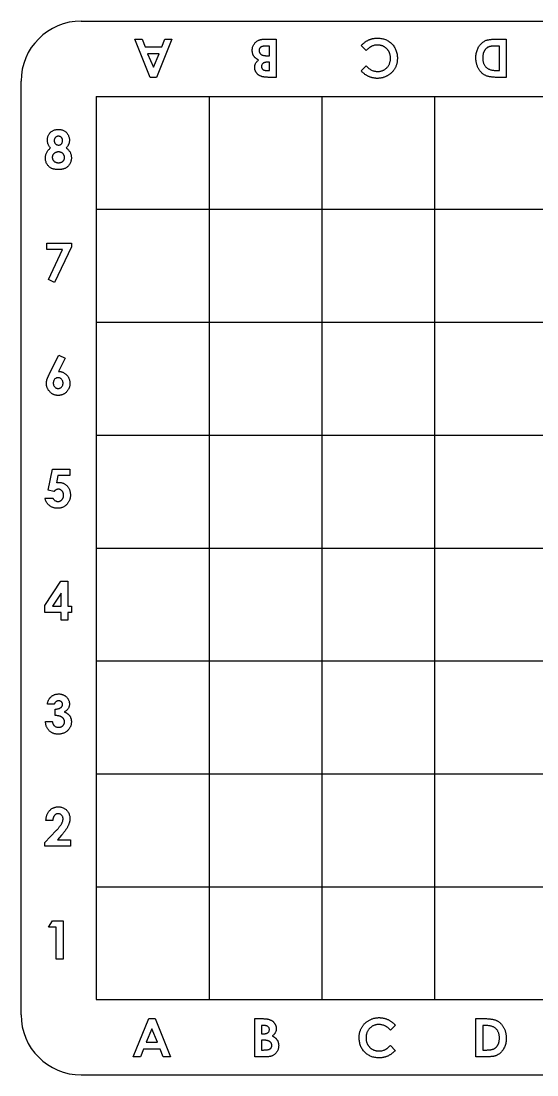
# Model space of a CAD drawing. Header units: millimetres. Extents: x 120 to 470, y 29 to 379.
# Drawn here: x 119.7 to 291.2, y 28.9 to 378.9 of the extents above; entities that cross this region are included whole.
import ezdxf

# ---------------------------------------------------------------- set-up
doc = ezdxf.new("R2010")
doc.units = ezdxf.units.MM

msp = doc.modelspace()

# ---------------------------------------------------------------- linework, layer by layer
at = {"color": 7, "linetype": 'Continuous', "lineweight": 25}
for p, q in [((139.69, 378.87), (449.69, 378.87)), ((157.5, 372.87), (159.93, 372.87)), ((162.63, 360.17), (157.5, 372.87)), ((159.93, 372.87), (160.92, 370.27)), ((169.87, 372.87), (164.74, 360.17)), ((166.45, 370.27), (167.44, 372.87)), ((167.44, 372.87), (169.87, 372.87)), ((200.95, 372.87), (204.52, 372.87)), ((204.52, 372.87), (204.52, 360.17)), ((278.07, 372.87), (280.99, 372.87)), ((280.99, 372.87), (280.99, 360.17)), ((160.92, 370.27), (166.45, 370.27)), ((165.59, 367.99), (161.78, 367.99)), ((161.78, 367.99), (163.69, 363.58)), ((163.69, 363.58), (165.59, 367.99)), ((202.24, 370.59), (201.59, 370.59)), ((202.24, 367.34), (202.24, 370.59)), ((234.41, 369.07), (232.79, 370.78)), ((278.71, 370.59), (277.52, 370.59)), ((278.71, 362.45), (278.71, 370.59)), ((202.24, 365.22), (201.64, 365.22)), ((201.7, 367.34), (202.24, 367.34)), ((202.24, 362.45), (202.24, 365.22)), ((201.53, 362.45), (202.24, 362.45)), ((232.74, 362.38), (234.41, 363.97)), ((277.84, 362.45), (278.71, 362.45)), ((119.69, 48.87), (119.69, 358.87)), ((164.74, 360.17), (162.63, 360.17)), ((204.52, 360.17), (202.49, 360.17)), ((280.99, 360.17), (278.12, 360.17)), ((144.69, 353.87), (144.69, 316.37)), ((144.69, 353.87), (182.19, 353.87)), ((144.69, 353.87), (144.69, 53.87)), ((144.69, 353.87), (444.69, 353.87)), ((182.19, 353.87), (182.19, 316.37)), ((182.19, 353.87), (219.69, 353.87)), ((219.69, 353.87), (219.69, 316.37)), ((219.69, 353.87), (257.19, 353.87)), ((257.19, 353.87), (294.69, 353.87)), ((257.19, 353.87), (257.19, 316.37)), ((144.69, 316.37), (182.19, 316.37)), ((144.69, 316.37), (144.69, 278.87)), ((182.19, 316.37), (182.19, 278.87)), ((182.19, 316.37), (219.69, 316.37)), ((219.69, 316.37), (257.19, 316.37)), ((219.69, 316.37), (219.69, 278.87)), ((257.19, 316.37), (257.19, 278.87)), ((257.19, 316.37), (294.69, 316.37)), ((128.28, 305.07), (136.42, 305.07)), ((128.28, 302.96), (128.28, 305.07)), ((136.42, 305.07), (136.42, 303.89)), ((133.48, 302.96), (128.28, 302.96)), ((128.8, 293.07), (133.48, 302.96)), ((136.42, 303.89), (130.82, 292.05)), ((130.82, 292.05), (128.8, 293.07)), ((144.69, 278.87), (182.19, 278.87)), ((144.69, 278.87), (144.69, 241.37)), ((182.19, 278.87), (182.19, 241.37)), ((182.19, 278.87), (219.69, 278.87)), ((219.69, 278.87), (219.69, 241.37)), ((219.69, 278.87), (257.19, 278.87)), ((257.19, 278.87), (294.69, 278.87)), ((257.19, 278.87), (257.19, 241.37)), ((129.08, 261.56), (132.3, 267.9)), ((134.32, 266.88), (132.11, 262.53)), ((132.3, 267.9), (134.32, 266.88)), ((144.69, 241.37), (144.69, 203.87)), ((144.69, 241.37), (182.19, 241.37)), ((182.19, 241.37), (182.19, 203.87)), ((182.19, 241.37), (219.69, 241.37)), ((219.69, 241.37), (219.69, 203.87)), ((219.69, 241.37), (257.19, 241.37)), ((257.19, 241.37), (294.69, 241.37)), ((257.19, 241.37), (257.19, 203.87)), ((128.66, 223.03), (130.15, 230.07)), ((130.15, 230.07), (135.94, 230.07)), ((131.96, 227.96), (131.46, 225.56)), ((135.94, 227.96), (131.96, 227.96)), ((135.94, 230.07), (135.94, 227.96)), ((130.58, 222.59), (128.66, 223.03)), ((127.63, 220.47), (130.24, 220.47)), ((144.69, 203.87), (182.19, 203.87)), ((144.69, 203.87), (144.69, 166.37)), ((182.19, 203.87), (182.19, 166.37)), ((182.19, 203.87), (219.69, 203.87)), ((219.69, 203.87), (257.19, 203.87)), ((219.69, 203.87), (219.69, 166.37)), ((257.19, 203.87), (257.19, 166.37)), ((257.19, 203.87), (294.69, 203.87)), ((127.63, 184.79), (132.91, 192.9)), ((132.91, 192.9), (135.28, 192.9)), ((135.28, 192.9), (135.28, 184.6)), ((133.01, 188.92), (130.19, 184.6)), ((133.01, 184.6), (133.01, 188.92)), ((127.63, 182.48), (127.63, 184.79)), ((133.01, 182.48), (127.63, 182.48)), ((130.19, 184.6), (133.01, 184.6)), ((133.01, 179.87), (133.01, 182.48)), ((135.28, 184.6), (136.42, 184.6)), ((135.28, 182.48), (135.28, 179.87)), ((136.42, 182.48), (135.28, 182.48)), ((136.42, 184.6), (136.42, 182.48)), ((135.28, 179.87), (133.01, 179.87)), ((144.69, 166.37), (144.69, 128.87)), ((144.69, 166.37), (182.19, 166.37)), ((182.19, 166.37), (182.19, 128.87)), ((182.19, 166.37), (219.69, 166.37)), ((219.69, 166.37), (219.69, 128.87)), ((219.69, 166.37), (257.19, 166.37)), ((257.19, 166.37), (294.69, 166.37)), ((257.19, 166.37), (257.19, 128.87)), ((130.73, 151.98), (128.45, 151.98)), ((131.05, 148.24), (131.05, 150.35)), ((127.8, 146.28), (130.07, 146.28)), ((144.69, 128.87), (182.19, 128.87)), ((144.69, 128.87), (144.69, 91.37)), ((182.19, 128.87), (219.69, 128.87)), ((182.19, 128.87), (182.19, 91.37)), ((219.69, 128.87), (257.19, 128.87)), ((219.69, 128.87), (219.69, 91.37)), ((257.19, 128.87), (257.19, 91.37)), ((257.19, 128.87), (294.69, 128.87)), ((130.24, 113.34), (127.96, 113.34)), ((127.63, 106.03), (131.39, 110.03)), ((133.15, 108.51), (131.82, 106.99)), ((127.63, 104.87), (127.63, 106.03)), ((131.82, 106.99), (136.1, 106.99)), ((136.1, 106.99), (136.1, 104.87)), ((136.1, 104.87), (127.63, 104.87)), ((144.69, 91.37), (144.69, 53.87)), ((144.69, 91.37), (182.19, 91.37)), ((182.19, 91.37), (182.19, 53.87)), ((182.19, 91.37), (219.69, 91.37)), ((219.69, 91.37), (219.69, 53.87)), ((219.69, 91.37), (257.19, 91.37)), ((257.19, 91.37), (294.69, 91.37)), ((257.19, 91.37), (257.19, 53.87)), ((128.77, 77.96), (130.13, 80.07)), ((131.38, 77.96), (128.77, 77.96)), ((130.13, 80.07), (133.66, 80.07)), ((131.38, 67.37), (131.38, 77.96)), ((133.66, 80.07), (133.66, 67.37)), ((133.66, 67.37), (131.38, 67.37)), ((144.69, 53.87), (182.19, 53.87)), ((144.69, 53.87), (444.69, 53.87)), ((182.19, 53.87), (219.69, 53.87)), ((219.69, 53.87), (257.19, 53.87)), ((257.19, 53.87), (294.69, 53.87)), ((157.01, 34.87), (162.14, 47.57)), ((162.14, 47.57), (164.26, 47.57)), ((164.26, 47.57), (169.38, 34.87)), ((197.36, 47.57), (199.39, 47.57)), ((197.36, 34.87), (197.36, 47.57)), ((270.89, 47.57), (273.77, 47.57)), ((270.89, 34.87), (270.89, 47.57)), ((163.2, 44.17), (161.29, 39.76)), ((165.1, 39.76), (163.2, 44.17)), ((200.35, 45.29), (199.64, 45.29)), ((199.64, 45.29), (199.64, 42.53)), ((199.64, 42.53), (200.24, 42.53)), ((244.14, 45.37), (242.47, 43.77)), ((273.17, 45.29), (273.17, 37.15)), ((274.04, 45.29), (273.17, 45.29)), ((161.29, 39.76), (165.1, 39.76)), ((199.64, 40.41), (199.64, 37.15)), ((200.18, 40.41), (199.64, 40.41)), ((242.47, 38.67), (244.09, 36.97)), ((160.43, 37.48), (159.44, 34.87)), ((165.96, 37.48), (160.43, 37.48)), ((166.95, 34.87), (165.96, 37.48)), ((199.64, 37.15), (200.3, 37.15)), ((273.17, 37.15), (274.36, 37.15)), ((159.44, 34.87), (157.01, 34.87)), ((169.38, 34.87), (166.95, 34.87)), ((200.93, 34.87), (197.36, 34.87)), ((273.81, 34.87), (270.89, 34.87)), ((139.69, 28.87), (449.69, 28.87))]:
    msp.add_line(p, q, dxfattribs=at)
for centre, start, end in [((139.69, 358.87), 90, 180), ((139.69, 48.87), 180, 270)]:
    msp.add_arc(centre, 20, start, end, dxfattribs=at)
for points, knots in [([(196.55, 369.2), (196.55, 369.37), (196.57, 369.71), (196.67, 370.22), (196.85, 370.69), (197.09, 371.14), (197.39, 371.55), (197.72, 371.91), (198.11, 372.21), (198.46, 372.41), (198.76, 372.55), (199.01, 372.63), (199.29, 372.71), (199.58, 372.77), (199.89, 372.82), (200.23, 372.85), (200.58, 372.87), (200.83, 372.87), (200.95, 372.87)], [0, 0, 0, 0, 0.080264, 0.158481, 0.236217, 0.314724, 0.392846, 0.468644, 0.542699, 0.617292, 0.655952, 0.69704, 0.74066, 0.786773, 0.835568, 0.887242, 0.941894, 1, 1, 1, 1]), ([(232.79, 370.78), (232.91, 370.89), (233.13, 371.1), (233.47, 371.4), (233.8, 371.68), (234.13, 371.93), (234.45, 372.16), (234.77, 372.35), (235.08, 372.53), (235.4, 372.67), (235.71, 372.8), (236.04, 372.9), (236.37, 373), (236.71, 373.07), (237.07, 373.13), (237.44, 373.17), (237.81, 373.2), (238.07, 373.2), (238.2, 373.2)], [0, 0, 0, 0, 0.077784, 0.151817, 0.222542, 0.29028, 0.354643, 0.415801, 0.474713, 0.53043, 0.585584, 0.641307, 0.6979, 0.75542, 0.814521, 0.874876, 0.936669, 1, 1, 1, 1]), ([(238.2, 373.2), (238.43, 373.19), (238.9, 373.18), (239.58, 373.09), (240.22, 372.95), (240.84, 372.74), (241.42, 372.47), (241.96, 372.15), (242.48, 371.77), (242.95, 371.33), (243.38, 370.84), (243.76, 370.32), (244.08, 369.76), (244.34, 369.18), (244.54, 368.55), (244.69, 367.9), (244.78, 367.21), (244.79, 366.74), (244.79, 366.5)], [0, 0, 0, 0, 0.067374, 0.131832, 0.194455, 0.255566, 0.315587, 0.375625, 0.436133, 0.497772, 0.559461, 0.620267, 0.680775, 0.741575, 0.803222, 0.866497, 0.931913, 1, 1, 1, 1]), ([(270.89, 366.7), (270.9, 366.94), (270.91, 367.41), (271, 368.1), (271.16, 368.77), (271.37, 369.4), (271.64, 369.99), (271.95, 370.53), (272.31, 371.01), (272.72, 371.45), (273.16, 371.82), (273.62, 372.13), (274.09, 372.39), (274.52, 372.55), (274.88, 372.64), (275.2, 372.7), (275.57, 372.76), (275.98, 372.8), (276.44, 372.83), (276.94, 372.86), (277.49, 372.87), (277.87, 372.87), (278.07, 372.87)], [0, 0, 0, 0, 0.0657674, 0.129467, 0.1914139, 0.2524244, 0.3117606, 0.3687864, 0.4239165, 0.4783125, 0.5312097, 0.5820079, 0.6309948, 0.6792924, 0.7053486, 0.7352353, 0.7689126, 0.806892, 0.8489425, 0.8951255, 0.9454744, 1, 1, 1, 1]), ([(198.68, 365.93), (198.59, 365.98), (198.41, 366.07), (198.16, 366.22), (197.93, 366.37), (197.72, 366.54), (197.52, 366.71), (197.35, 366.89), (197.19, 367.08), (197.05, 367.28), (196.93, 367.49), (196.83, 367.71), (196.74, 367.93), (196.67, 368.17), (196.61, 368.41), (196.58, 368.67), (196.55, 368.93), (196.55, 369.11), (196.55, 369.2)], [0, 0, 0, 0, 0.072769, 0.14268, 0.209427, 0.274632, 0.336831, 0.397631, 0.456898, 0.515139, 0.573163, 0.631099, 0.689015, 0.74882, 0.809284, 0.870755, 0.934285, 1, 1, 1, 1]), ([(201.59, 370.59), (201.46, 370.59), (201.21, 370.59), (200.85, 370.58), (200.53, 370.54), (200.23, 370.51), (199.98, 370.45), (199.75, 370.39), (199.56, 370.31), (199.39, 370.22), (199.26, 370.12), (199.14, 370.01), (199.04, 369.88), (198.96, 369.75), (198.9, 369.6), (198.86, 369.45), (198.83, 369.28), (198.83, 369.17), (198.82, 369.11)], [0, 0, 0, 0, 0.109605, 0.210729, 0.302106, 0.385275, 0.459318, 0.524848, 0.583642, 0.634641, 0.681202, 0.726798, 0.770652, 0.814017, 0.857946, 0.903306, 0.950528, 1, 1, 1, 1]), ([(198.82, 369.11), (198.83, 369.04), (198.83, 368.91), (198.86, 368.72), (198.92, 368.54), (198.99, 368.37), (199.08, 368.21), (199.2, 368.07), (199.33, 367.93), (199.49, 367.81), (199.67, 367.69), (199.88, 367.6), (200.12, 367.52), (200.38, 367.45), (200.67, 367.4), (200.99, 367.37), (201.34, 367.34), (201.58, 367.34), (201.7, 367.34)], [0, 0, 0, 0, 0.0528039, 0.1028478, 0.1516337, 0.1994927, 0.2476905, 0.2961694, 0.3462044, 0.3984355, 0.4541948, 0.5142482, 0.5792717, 0.6501859, 0.7275669, 0.8115322, 0.9025173, 1, 1, 1, 1]), ([(238.21, 370.92), (238.04, 370.92), (237.7, 370.91), (237.21, 370.83), (236.75, 370.71), (236.37, 370.56), (236.08, 370.41), (235.86, 370.28), (235.63, 370.13), (235.4, 369.96), (235.16, 369.77), (234.91, 369.55), (234.66, 369.32), (234.5, 369.16), (234.41, 369.07)], [0, 0, 0, 0, 0.117053, 0.229979, 0.340718, 0.450132, 0.506336, 0.565284, 0.628189, 0.694716, 0.765009, 0.839573, 0.917746, 1, 1, 1, 1]), ([(242.51, 366.5), (242.51, 366.6), (242.51, 366.81), (242.48, 367.12), (242.44, 367.42), (242.38, 367.71), (242.3, 367.99), (242.21, 368.27), (242.09, 368.53), (241.97, 368.78), (241.83, 369.03), (241.67, 369.26), (241.49, 369.47), (241.31, 369.68), (241.11, 369.87), (240.89, 370.04), (240.67, 370.21), (240.42, 370.35), (240.17, 370.49), (239.91, 370.6), (239.65, 370.7), (239.37, 370.78), (239.09, 370.85), (238.8, 370.89), (238.51, 370.92), (238.31, 370.92), (238.21, 370.92)], [0, 0, 0, 0, 0.045993, 0.090653, 0.134142, 0.177355, 0.219295, 0.260941, 0.30214, 0.343266, 0.384147, 0.424348, 0.464388, 0.503978, 0.543795, 0.583781, 0.624404, 0.665346, 0.706652, 0.747661, 0.788862, 0.830193, 0.871687, 0.91372, 0.956581, 1, 1, 1, 1]), ([(277.52, 370.59), (277.38, 370.59), (277.1, 370.59), (276.71, 370.57), (276.35, 370.54), (276.01, 370.5), (275.71, 370.45), (275.44, 370.38), (275.19, 370.31), (274.97, 370.21), (274.78, 370.11), (274.59, 369.98), (274.42, 369.85), (274.25, 369.69), (274.09, 369.52), (273.94, 369.33), (273.8, 369.13), (273.67, 368.91), (273.56, 368.67), (273.45, 368.42), (273.36, 368.16), (273.3, 367.89), (273.24, 367.6), (273.2, 367.3), (273.18, 366.98), (273.17, 366.77), (273.17, 366.66)], [0, 0, 0, 0, 0.062614, 0.120409, 0.174209, 0.223733, 0.269036, 0.310683, 0.348147, 0.38241, 0.414784, 0.447226, 0.480075, 0.513768, 0.547992, 0.582946, 0.619343, 0.657151, 0.695713, 0.73554, 0.775849, 0.817585, 0.860745, 0.905388, 0.951999, 1, 1, 1, 1]), ([(197.36, 363.49), (197.36, 363.61), (197.37, 363.84), (197.43, 364.18), (197.53, 364.51), (197.66, 364.82), (197.85, 365.12), (198.08, 365.4), (198.36, 365.68), (198.57, 365.85), (198.68, 365.93)], [0, 0, 0, 0, 0.123308, 0.242862, 0.359429, 0.474783, 0.594376, 0.72017, 0.855099, 1, 1, 1, 1]), ([(201.64, 365.22), (201.56, 365.22), (201.4, 365.22), (201.17, 365.2), (200.95, 365.17), (200.76, 365.13), (200.58, 365.08), (200.41, 365.01), (200.26, 364.93), (200.09, 364.81), (199.91, 364.64), (199.75, 364.39), (199.65, 364.1), (199.64, 363.9), (199.64, 363.79)], [0, 0, 0, 0, 0.088765, 0.171355, 0.248082, 0.32112, 0.38886, 0.452062, 0.51223, 0.569578, 0.676977, 0.78104, 0.886932, 1, 1, 1, 1]), ([(244.79, 366.5), (244.79, 366.35), (244.78, 366.04), (244.74, 365.58), (244.68, 365.14), (244.58, 364.71), (244.47, 364.29), (244.32, 363.89), (244.15, 363.5), (243.95, 363.12), (243.73, 362.76), (243.49, 362.42), (243.22, 362.09), (242.93, 361.79), (242.62, 361.5), (242.28, 361.23), (241.92, 360.97), (241.54, 360.74), (241.15, 360.53), (240.74, 360.35), (240.33, 360.19), (239.91, 360.07), (239.49, 359.97), (239.05, 359.9), (238.61, 359.86), (238.31, 359.85), (238.16, 359.85)], [0, 0, 0, 0, 0.044664, 0.088513, 0.131203, 0.172894, 0.214224, 0.254981, 0.29551, 0.336104, 0.376307, 0.416502, 0.456487, 0.49665, 0.537344, 0.578234, 0.620038, 0.662736, 0.7054, 0.747653, 0.78943, 0.831265, 0.872823, 0.914869, 0.957026, 1, 1, 1, 1]), ([(238.25, 362.13), (238.4, 362.13), (238.69, 362.14), (239.11, 362.2), (239.52, 362.3), (239.91, 362.44), (240.28, 362.61), (240.64, 362.83), (240.97, 363.09), (241.29, 363.38), (241.57, 363.71), (241.83, 364.05), (242.04, 364.41), (242.21, 364.79), (242.35, 365.19), (242.44, 365.61), (242.5, 366.05), (242.51, 366.35), (242.51, 366.5)], [0, 0, 0, 0, 0.064704, 0.127687, 0.188852, 0.249119, 0.309451, 0.370006, 0.432103, 0.495543, 0.559335, 0.62158, 0.683032, 0.744563, 0.806119, 0.869015, 0.93343, 1, 1, 1, 1]), ([(278.12, 360.17), (277.89, 360.18), (277.46, 360.18), (276.83, 360.21), (276.25, 360.26), (275.71, 360.34), (275.21, 360.43), (274.77, 360.55), (274.36, 360.69), (273.99, 360.85), (273.66, 361.04), (273.34, 361.25), (273.04, 361.49), (272.76, 361.76), (272.48, 362.05), (272.23, 362.38), (271.99, 362.72), (271.76, 363.09), (271.56, 363.49), (271.38, 363.9), (271.23, 364.32), (271.11, 364.77), (271.01, 365.23), (270.94, 365.71), (270.9, 366.2), (270.9, 366.53), (270.89, 366.7)], [0, 0, 0, 0, 0.060145, 0.116262, 0.168646, 0.217421, 0.26241, 0.303907, 0.342233, 0.377621, 0.411584, 0.445386, 0.479752, 0.514569, 0.550351, 0.586994, 0.624785, 0.663736, 0.70347, 0.743462, 0.784023, 0.82514, 0.867271, 0.910311, 0.954426, 1, 1, 1, 1]), ([(273.17, 366.66), (273.18, 366.49), (273.18, 366.17), (273.24, 365.7), (273.33, 365.25), (273.47, 364.84), (273.63, 364.45), (273.84, 364.09), (274.08, 363.76), (274.28, 363.57), (274.37, 363.47)], [0, 0, 0, 0, 0.14228, 0.277436, 0.406488, 0.529918, 0.650134, 0.766845, 0.883499, 1, 1, 1, 1]), ([(199.9, 360.4), (199.8, 360.43), (199.62, 360.48), (199.35, 360.58), (199.09, 360.7), (198.85, 360.83), (198.63, 360.98), (198.42, 361.15), (198.22, 361.33), (198.04, 361.53), (197.88, 361.74), (197.74, 361.96), (197.62, 362.19), (197.53, 362.44), (197.45, 362.68), (197.4, 362.94), (197.36, 363.21), (197.36, 363.39), (197.36, 363.49)], [0, 0, 0, 0, 0.068742, 0.134895, 0.1997, 0.262946, 0.325322, 0.386927, 0.448992, 0.510696, 0.572044, 0.632642, 0.692942, 0.752417, 0.812758, 0.873493, 0.935783, 1, 1, 1, 1]), ([(199.64, 363.79), (199.64, 363.69), (199.65, 363.5), (199.75, 363.24), (199.89, 363), (200.07, 362.84), (200.23, 362.73), (200.37, 362.65), (200.53, 362.59), (200.7, 362.54), (200.88, 362.5), (201.09, 362.47), (201.3, 362.46), (201.45, 362.45), (201.53, 362.45)], [0, 0, 0, 0, 0.112318, 0.217162, 0.320736, 0.428689, 0.486125, 0.546577, 0.610671, 0.678379, 0.751037, 0.828585, 0.911505, 1, 1, 1, 1]), ([(238.16, 359.85), (238.03, 359.85), (237.78, 359.85), (237.4, 359.89), (237.02, 359.94), (236.65, 360.01), (236.28, 360.1), (235.91, 360.21), (235.55, 360.35), (235.2, 360.5), (234.85, 360.67), (234.51, 360.87), (234.18, 361.07), (233.87, 361.3), (233.57, 361.54), (233.28, 361.8), (233, 362.08), (232.83, 362.28), (232.74, 362.38)], [0, 0, 0, 0, 0.062271, 0.123894, 0.185053, 0.246821, 0.308411, 0.370089, 0.432573, 0.495743, 0.559165, 0.621751, 0.684418, 0.747006, 0.809457, 0.872518, 0.935774, 1, 1, 1, 1]), ([(234.41, 363.97), (234.56, 363.83), (234.83, 363.54), (235.28, 363.16), (235.74, 362.85), (236.22, 362.58), (236.71, 362.38), (237.21, 362.23), (237.73, 362.14), (238.07, 362.13), (238.25, 362.13)], [0, 0, 0, 0, 0.1394213, 0.2727768, 0.3995333, 0.522552, 0.6426395, 0.761569, 0.879788, 1, 1, 1, 1]), ([(274.37, 363.47), (274.47, 363.39), (274.66, 363.22), (275, 363.02), (275.37, 362.84), (275.79, 362.7), (276.24, 362.59), (276.74, 362.51), (277.28, 362.46), (277.65, 362.46), (277.84, 362.45)], [0, 0, 0, 0, 0.101663, 0.207636, 0.318745, 0.43668, 0.563507, 0.698681, 0.844447, 1, 1, 1, 1]), ([(202.49, 360.17), (202.35, 360.17), (202.07, 360.17), (201.67, 360.19), (201.3, 360.21), (200.97, 360.23), (200.66, 360.26), (200.38, 360.3), (200.13, 360.34), (199.97, 360.38), (199.9, 360.4)], [0, 0, 0, 0, 0.163996, 0.31733, 0.458061, 0.588186, 0.707951, 0.816321, 0.913584, 1, 1, 1, 1]), ([(128.45, 339.34), (128.45, 339.5), (128.46, 339.83), (128.55, 340.3), (128.7, 340.74), (128.9, 341.17), (129.15, 341.56), (129.45, 341.9), (129.81, 342.2), (130.2, 342.45), (130.63, 342.65), (131.1, 342.8), (131.61, 342.89), (131.95, 342.89), (132.13, 342.9)], [0, 0, 0, 0, 0.0852046, 0.1681055, 0.2492267, 0.3306764, 0.4116572, 0.4910963, 0.5706292, 0.6517408, 0.7347942, 0.8195831, 0.9077173, 1, 1, 1, 1]), ([(132.07, 340.62), (131.98, 340.62), (131.8, 340.61), (131.53, 340.53), (131.3, 340.4), (131.1, 340.22), (130.93, 340), (130.81, 339.75), (130.74, 339.47), (130.73, 339.28), (130.73, 339.18)], [0, 0, 0, 0, 0.127262, 0.247553, 0.366178, 0.488656, 0.611945, 0.735099, 0.863648, 1, 1, 1, 1]), ([(133.49, 339.2), (133.49, 339.3), (133.48, 339.49), (133.41, 339.77), (133.28, 340.01), (133.11, 340.23), (132.9, 340.4), (132.65, 340.53), (132.37, 340.61), (132.17, 340.62), (132.07, 340.62)], [0, 0, 0, 0, 0.133239, 0.257679, 0.377945, 0.498835, 0.619558, 0.739824, 0.86564, 1, 1, 1, 1]), ([(132.13, 342.9), (132.3, 342.89), (132.64, 342.89), (133.13, 342.8), (133.59, 342.65), (134.02, 342.45), (134.41, 342.19), (134.76, 341.89), (135.06, 341.53), (135.31, 341.13), (135.52, 340.7), (135.67, 340.25), (135.75, 339.78), (135.77, 339.46), (135.77, 339.3)], [0, 0, 0, 0, 0.091221, 0.177862, 0.261335, 0.343215, 0.424061, 0.504025, 0.585043, 0.667993, 0.751668, 0.833587, 0.916294, 1, 1, 1, 1]), ([(127.8, 333.43), (127.8, 333.59), (127.81, 333.91), (127.89, 334.38), (128.03, 334.83), (128.21, 335.25), (128.46, 335.66), (128.75, 336.03), (129.1, 336.39), (129.37, 336.6), (129.5, 336.71)], [0, 0, 0, 0, 0.127276, 0.250113, 0.370492, 0.489901, 0.611006, 0.735976, 0.864676, 1, 1, 1, 1]), ([(129.5, 336.71), (129.42, 336.81), (129.25, 337), (129.04, 337.31), (128.86, 337.62), (128.7, 337.95), (128.59, 338.28), (128.51, 338.63), (128.46, 338.98), (128.45, 339.22), (128.45, 339.34)], [0, 0, 0, 0, 0.132691, 0.261229, 0.386616, 0.5095, 0.631048, 0.753001, 0.875241, 1, 1, 1, 1]), ([(130.73, 339.18), (130.73, 339.08), (130.74, 338.88), (130.82, 338.59), (130.94, 338.34), (131.12, 338.11), (131.33, 337.93), (131.57, 337.79), (131.84, 337.71), (132.02, 337.69), (132.11, 337.69)], [0, 0, 0, 0, 0.133898, 0.261449, 0.385304, 0.511572, 0.636353, 0.7554, 0.874932, 1, 1, 1, 1]), ([(132.11, 337.69), (132.21, 337.69), (132.4, 337.7), (132.67, 337.78), (132.91, 337.92), (133.11, 338.1), (133.28, 338.33), (133.41, 338.59), (133.48, 338.88), (133.49, 339.09), (133.49, 339.2)], [0, 0, 0, 0, 0.1261, 0.245667, 0.362596, 0.483064, 0.606895, 0.731199, 0.860607, 1, 1, 1, 1]), ([(135.77, 339.3), (135.77, 339.19), (135.76, 338.97), (135.72, 338.64), (135.65, 338.33), (135.54, 338.02), (135.4, 337.71), (135.2, 337.39), (134.97, 337.05), (134.78, 336.83), (134.68, 336.71)], [0, 0, 0, 0, 0.117593, 0.230768, 0.342388, 0.452438, 0.56823, 0.697745, 0.841089, 1, 1, 1, 1]), ([(134.68, 336.71), (134.82, 336.62), (135.08, 336.43), (135.43, 336.09), (135.73, 335.71), (135.98, 335.3), (136.18, 334.86), (136.32, 334.4), (136.41, 333.92), (136.42, 333.6), (136.42, 333.43)], [0, 0, 0, 0, 0.126717, 0.250825, 0.374307, 0.498747, 0.623473, 0.74737, 0.87229, 1, 1, 1, 1]), ([(132.14, 329.55), (132.02, 329.55), (131.78, 329.55), (131.43, 329.57), (131.1, 329.61), (130.79, 329.66), (130.5, 329.72), (130.23, 329.8), (129.98, 329.89), (129.67, 330.03), (129.32, 330.24), (128.94, 330.56), (128.6, 330.94), (128.31, 331.36), (128.08, 331.83), (127.91, 332.34), (127.81, 332.88), (127.8, 333.24), (127.8, 333.43)], [0, 0, 0, 0, 0.055435, 0.108254, 0.158196, 0.205337, 0.250257, 0.292763, 0.333308, 0.371723, 0.445982, 0.520049, 0.595546, 0.673687, 0.753384, 0.833349, 0.915178, 1, 1, 1, 1]), ([(132.15, 335.41), (132.07, 335.41), (131.93, 335.41), (131.73, 335.38), (131.53, 335.34), (131.34, 335.28), (131.16, 335.21), (130.99, 335.12), (130.82, 335.01), (130.67, 334.89), (130.53, 334.75), (130.41, 334.62), (130.31, 334.47), (130.22, 334.31), (130.15, 334.15), (130.11, 333.99), (130.08, 333.81), (130.08, 333.7), (130.07, 333.64)], [0, 0, 0, 0, 0.070599, 0.139149, 0.206028, 0.270871, 0.334512, 0.399137, 0.463434, 0.527972, 0.592126, 0.65344, 0.712618, 0.770133, 0.826602, 0.883252, 0.941109, 1, 1, 1, 1]), ([(130.07, 333.64), (130.08, 333.57), (130.08, 333.45), (130.11, 333.27), (130.15, 333.1), (130.21, 332.93), (130.29, 332.78), (130.39, 332.63), (130.5, 332.48), (130.64, 332.35), (130.78, 332.23), (130.94, 332.12), (131.11, 332.03), (131.29, 331.96), (131.48, 331.9), (131.68, 331.86), (131.9, 331.83), (132.04, 331.83), (132.12, 331.83)], [0, 0, 0, 0, 0.0608636, 0.1207154, 0.178298, 0.236019, 0.2930202, 0.3514819, 0.4113279, 0.4731811, 0.5358978, 0.5982817, 0.6609098, 0.7244892, 0.7890434, 0.8570068, 0.9266495, 1, 1, 1, 1]), ([(132.12, 331.83), (132.19, 331.83), (132.34, 331.83), (132.56, 331.86), (132.76, 331.89), (132.95, 331.95), (133.13, 332.01), (133.3, 332.1), (133.45, 332.2), (133.6, 332.32), (133.73, 332.44), (133.84, 332.58), (133.93, 332.73), (134.01, 332.88), (134.07, 333.04), (134.12, 333.22), (134.14, 333.4), (134.14, 333.52), (134.15, 333.59)], [0, 0, 0, 0, 0.075044, 0.146237, 0.214829, 0.280463, 0.343689, 0.406255, 0.467269, 0.527809, 0.587997, 0.646697, 0.703965, 0.760495, 0.818097, 0.877165, 0.937588, 1, 1, 1, 1]), ([(136.42, 333.43), (136.42, 333.25), (136.41, 332.9), (136.3, 332.38), (136.13, 331.88), (135.9, 331.41), (135.61, 330.97), (135.27, 330.59), (134.88, 330.27), (134.52, 330.05), (134.21, 329.9), (133.96, 329.81), (133.69, 329.73), (133.41, 329.66), (133.12, 329.61), (132.81, 329.58), (132.48, 329.55), (132.25, 329.55), (132.14, 329.55)], [0, 0, 0, 0, 0.082105, 0.162845, 0.24281, 0.324136, 0.404552, 0.481939, 0.558683, 0.635915, 0.675544, 0.716421, 0.758883, 0.802991, 0.848925, 0.897233, 0.947306, 1, 1, 1, 1]), ([(134.15, 333.59), (134.14, 333.65), (134.14, 333.77), (134.11, 333.96), (134.07, 334.13), (134.01, 334.3), (133.92, 334.46), (133.82, 334.61), (133.71, 334.76), (133.57, 334.89), (133.43, 335.01), (133.27, 335.12), (133.11, 335.21), (132.93, 335.28), (132.75, 335.34), (132.55, 335.38), (132.35, 335.41), (132.22, 335.41), (132.15, 335.41)], [0, 0, 0, 0, 0.063232, 0.123596, 0.183631, 0.241965, 0.301454, 0.360997, 0.421479, 0.484582, 0.547964, 0.610316, 0.672871, 0.735109, 0.798492, 0.863878, 0.930919, 1, 1, 1, 1]), ([(132.11, 262.53), (132.24, 262.52), (132.5, 262.52), (132.87, 262.46), (133.24, 262.37), (133.59, 262.25), (133.92, 262.08), (134.24, 261.88), (134.54, 261.64), (134.82, 261.38), (135.08, 261.08), (135.31, 260.76), (135.51, 260.43), (135.66, 260.08), (135.79, 259.71), (135.87, 259.32), (135.93, 258.92), (135.93, 258.64), (135.94, 258.5)], [0, 0, 0, 0, 0.063329, 0.124736, 0.184916, 0.2443, 0.303826, 0.364353, 0.426073, 0.489721, 0.553756, 0.616458, 0.678319, 0.740301, 0.802656, 0.866732, 0.932157, 1, 1, 1, 1]), ([(128.12, 258.52), (128.12, 258.62), (128.13, 258.82), (128.16, 259.12), (128.21, 259.42), (128.28, 259.67), (128.34, 259.88), (128.4, 260.06), (128.48, 260.26), (128.58, 260.48), (128.68, 260.72), (128.8, 260.98), (128.93, 261.27), (129.03, 261.46), (129.08, 261.56)], [0, 0, 0, 0, 0.092538, 0.185591, 0.279552, 0.375602, 0.427617, 0.487117, 0.554199, 0.628624, 0.709688, 0.799181, 0.895357, 1, 1, 1, 1]), ([(132, 260.41), (131.89, 260.4), (131.67, 260.39), (131.37, 260.29), (131.09, 260.13), (130.85, 259.91), (130.65, 259.64), (130.5, 259.33), (130.41, 258.99), (130.4, 258.75), (130.4, 258.63)], [0, 0, 0, 0, 0.122718, 0.240143, 0.357362, 0.481674, 0.607866, 0.732955, 0.862144, 1, 1, 1, 1]), ([(133.66, 258.63), (133.65, 258.75), (133.64, 258.99), (133.55, 259.33), (133.4, 259.64), (133.19, 259.91), (132.94, 260.13), (132.65, 260.29), (132.34, 260.39), (132.11, 260.4), (132, 260.41)], [0, 0, 0, 0, 0.135404, 0.262225, 0.385849, 0.510857, 0.634977, 0.753299, 0.873932, 1, 1, 1, 1]), ([(132.05, 254.55), (131.91, 254.55), (131.64, 254.56), (131.24, 254.62), (130.86, 254.71), (130.5, 254.84), (130.16, 255.01), (129.83, 255.22), (129.53, 255.47), (129.24, 255.75), (128.98, 256.06), (128.75, 256.37), (128.55, 256.7), (128.4, 257.05), (128.27, 257.4), (128.19, 257.76), (128.13, 258.14), (128.12, 258.39), (128.12, 258.52)], [0, 0, 0, 0, 0.0664859, 0.1307356, 0.1932868, 0.2552914, 0.3165376, 0.3788667, 0.4418772, 0.5071175, 0.5722714, 0.6354271, 0.6968173, 0.7573566, 0.8172651, 0.8771343, 0.9380198, 1, 1, 1, 1]), ([(130.4, 258.63), (130.41, 258.51), (130.42, 258.27), (130.51, 257.93), (130.66, 257.61), (130.87, 257.34), (131.12, 257.12), (131.4, 256.95), (131.69, 256.85), (131.9, 256.83), (132.01, 256.83)], [0, 0, 0, 0, 0.137285, 0.267028, 0.394926, 0.524335, 0.650813, 0.769267, 0.883435, 1, 1, 1, 1]), ([(132.01, 256.83), (132.12, 256.83), (132.33, 256.85), (132.64, 256.95), (132.93, 257.11), (133.18, 257.33), (133.4, 257.6), (133.54, 257.92), (133.64, 258.26), (133.65, 258.51), (133.66, 258.63)], [0, 0, 0, 0, 0.1211522, 0.2376006, 0.3560525, 0.480525, 0.6076386, 0.7334299, 0.8621816, 1, 1, 1, 1]), ([(135.94, 258.5), (135.93, 258.37), (135.93, 258.1), (135.87, 257.71), (135.78, 257.33), (135.66, 256.97), (135.5, 256.63), (135.3, 256.3), (135.07, 255.99), (134.8, 255.69), (134.51, 255.43), (134.21, 255.19), (133.88, 254.99), (133.55, 254.83), (133.19, 254.71), (132.82, 254.61), (132.44, 254.56), (132.18, 254.55), (132.05, 254.55)], [0, 0, 0, 0, 0.0656209, 0.1297044, 0.1920084, 0.2531654, 0.31459, 0.3765328, 0.4392867, 0.5037985, 0.568284, 0.6306289, 0.6915128, 0.7519976, 0.8123769, 0.8735769, 0.9360267, 1, 1, 1, 1]), ([(131.46, 225.56), (131.53, 225.57), (131.66, 225.61), (131.87, 225.65), (132.06, 225.67), (132.19, 225.68), (132.25, 225.68)], [0, 0, 0, 0, 0.263654, 0.51998, 0.767103, 1, 1, 1, 1]), ([(132.25, 225.68), (132.38, 225.67), (132.65, 225.67), (133.04, 225.61), (133.41, 225.52), (133.77, 225.39), (134.11, 225.22), (134.43, 225.02), (134.73, 224.77), (135.01, 224.5), (135.26, 224.19), (135.49, 223.87), (135.68, 223.52), (135.83, 223.15), (135.95, 222.76), (136.04, 222.34), (136.09, 221.91), (136.1, 221.62), (136.1, 221.47)], [0, 0, 0, 0, 0.063401, 0.124976, 0.184492, 0.243474, 0.302264, 0.361384, 0.421482, 0.483455, 0.545936, 0.608143, 0.66982, 0.732332, 0.796092, 0.861643, 0.929435, 1, 1, 1, 1]), ([(132.08, 223.4), (132.01, 223.4), (131.88, 223.39), (131.69, 223.35), (131.5, 223.29), (131.31, 223.2), (131.13, 223.08), (130.94, 222.94), (130.75, 222.78), (130.64, 222.65), (130.58, 222.59)], [0, 0, 0, 0, 0.1103603, 0.2211858, 0.3343638, 0.4529766, 0.5772343, 0.7088043, 0.8493551, 1, 1, 1, 1]), ([(136.1, 221.47), (136.09, 221.32), (136.09, 221.02), (136.03, 220.57), (135.93, 220.15), (135.8, 219.75), (135.62, 219.36), (135.41, 219), (135.16, 218.65), (134.87, 218.32), (134.55, 218.02), (134.22, 217.76), (133.86, 217.54), (133.49, 217.36), (133.11, 217.22), (132.7, 217.12), (132.28, 217.06), (132, 217.05), (131.85, 217.05)], [0, 0, 0, 0, 0.066755, 0.131728, 0.19481, 0.256899, 0.318751, 0.380351, 0.443324, 0.507463, 0.571506, 0.633361, 0.693942, 0.753929, 0.813802, 0.874524, 0.936222, 1, 1, 1, 1]), ([(131.98, 219.33), (132.05, 219.33), (132.17, 219.33), (132.35, 219.36), (132.52, 219.41), (132.69, 219.47), (132.85, 219.55), (133, 219.65), (133.15, 219.77), (133.29, 219.9), (133.41, 220.05), (133.52, 220.21), (133.62, 220.38), (133.69, 220.56), (133.75, 220.76), (133.79, 220.96), (133.82, 221.17), (133.82, 221.31), (133.82, 221.39)], [0, 0, 0, 0, 0.061179, 0.120371, 0.178442, 0.235934, 0.294268, 0.352654, 0.413122, 0.475586, 0.5389, 0.601869, 0.664333, 0.727647, 0.792409, 0.85912, 0.928135, 1, 1, 1, 1]), ([(133.82, 221.39), (133.82, 221.46), (133.82, 221.6), (133.79, 221.81), (133.75, 222), (133.7, 222.19), (133.62, 222.37), (133.54, 222.53), (133.43, 222.69), (133.31, 222.83), (133.18, 222.97), (133.05, 223.08), (132.9, 223.18), (132.75, 223.26), (132.59, 223.32), (132.43, 223.36), (132.25, 223.4), (132.14, 223.4), (132.08, 223.4)], [0, 0, 0, 0, 0.072891, 0.141883, 0.209282, 0.274623, 0.338439, 0.401305, 0.465006, 0.52832, 0.59074, 0.650981, 0.70969, 0.767212, 0.824188, 0.881767, 0.939955, 1, 1, 1, 1]), ([(131.85, 217.05), (131.72, 217.05), (131.47, 217.06), (131.09, 217.1), (130.73, 217.17), (130.38, 217.27), (130.04, 217.4), (129.72, 217.56), (129.41, 217.74), (129.12, 217.96), (128.85, 218.2), (128.6, 218.46), (128.37, 218.74), (128.18, 219.04), (128, 219.37), (127.85, 219.72), (127.73, 220.08), (127.66, 220.34), (127.63, 220.47)], [0, 0, 0, 0, 0.065935, 0.130037, 0.192362, 0.25382, 0.314199, 0.37467, 0.435154, 0.496479, 0.557809, 0.619031, 0.679691, 0.740961, 0.803375, 0.866818, 0.932318, 1, 1, 1, 1]), ([(130.24, 220.47), (130.29, 220.38), (130.38, 220.2), (130.55, 219.97), (130.75, 219.77), (130.97, 219.61), (131.2, 219.49), (131.45, 219.39), (131.71, 219.34), (131.89, 219.33), (131.98, 219.33)], [0, 0, 0, 0, 0.138114, 0.268408, 0.394191, 0.517092, 0.637493, 0.757004, 0.877294, 1, 1, 1, 1]), ([(128.45, 151.98), (128.46, 152.09), (128.49, 152.32), (128.57, 152.64), (128.66, 152.95), (128.77, 153.24), (128.9, 153.51), (129.06, 153.76), (129.23, 154), (129.36, 154.15), (129.42, 154.22)], [0, 0, 0, 0, 0.1389342, 0.2723714, 0.400702, 0.5249153, 0.646775, 0.7657065, 0.8831152, 1, 1, 1, 1]), ([(129.42, 154.22), (129.51, 154.31), (129.7, 154.5), (130.01, 154.74), (130.33, 154.95), (130.68, 155.11), (131.04, 155.24), (131.42, 155.33), (131.82, 155.39), (132.09, 155.4), (132.23, 155.4)], [0, 0, 0, 0, 0.127407, 0.251106, 0.372908, 0.494496, 0.616171, 0.740563, 0.867605, 1, 1, 1, 1]), ([(132.23, 155.4), (132.35, 155.4), (132.59, 155.39), (132.95, 155.35), (133.29, 155.26), (133.61, 155.16), (133.92, 155.02), (134.22, 154.85), (134.5, 154.65), (134.76, 154.42), (134.99, 154.17), (135.2, 153.9), (135.38, 153.63), (135.52, 153.34), (135.64, 153.04), (135.71, 152.72), (135.77, 152.4), (135.77, 152.18), (135.77, 152.07)], [0, 0, 0, 0, 0.068214, 0.134095, 0.198286, 0.26116, 0.323635, 0.386367, 0.449642, 0.514245, 0.578413, 0.640375, 0.700615, 0.760104, 0.819299, 0.878466, 0.93836, 1, 1, 1, 1]), ([(132.21, 153.12), (132.13, 153.12), (131.97, 153.11), (131.73, 153.05), (131.5, 152.95), (131.29, 152.81), (131.1, 152.64), (130.94, 152.44), (130.81, 152.22), (130.75, 152.06), (130.73, 151.98)], [0, 0, 0, 0, 0.123523, 0.245107, 0.367266, 0.494691, 0.622324, 0.746003, 0.872253, 1, 1, 1, 1]), ([(131.05, 150.35), (131.2, 150.36), (131.49, 150.39), (131.88, 150.45), (132.21, 150.52), (132.48, 150.61), (132.71, 150.73), (132.91, 150.86), (133.09, 151.01), (133.23, 151.17), (133.35, 151.35), (133.43, 151.54), (133.49, 151.73), (133.49, 151.86), (133.49, 151.92)], [0, 0, 0, 0, 0.141704, 0.2651, 0.370058, 0.458024, 0.535994, 0.609848, 0.680075, 0.748587, 0.81563, 0.878071, 0.939584, 1, 1, 1, 1]), ([(133.49, 151.92), (133.49, 152.01), (133.48, 152.17), (133.41, 152.4), (133.3, 152.61), (133.14, 152.79), (132.95, 152.94), (132.73, 153.05), (132.48, 153.11), (132.3, 153.12), (132.21, 153.12)], [0, 0, 0, 0, 0.126208, 0.246331, 0.363484, 0.484754, 0.608383, 0.731214, 0.860989, 1, 1, 1, 1]), ([(135.77, 152.07), (135.77, 151.93), (135.76, 151.66), (135.67, 151.26), (135.54, 150.88), (135.34, 150.53), (135.1, 150.19), (134.81, 149.89), (134.46, 149.63), (134.21, 149.48), (134.07, 149.41)], [0, 0, 0, 0, 0.124101, 0.244316, 0.364466, 0.485854, 0.608915, 0.734301, 0.863943, 1, 1, 1, 1]), ([(134.15, 146.18), (134.14, 146.25), (134.14, 146.39), (134.1, 146.59), (134.04, 146.79), (133.95, 146.97), (133.84, 147.15), (133.7, 147.32), (133.53, 147.48), (133.35, 147.63), (133.14, 147.77), (132.9, 147.89), (132.65, 147.99), (132.37, 148.08), (132.07, 148.15), (131.75, 148.19), (131.41, 148.23), (131.17, 148.23), (131.05, 148.24)], [0, 0, 0, 0, 0.050613, 0.10076, 0.149275, 0.198888, 0.249306, 0.302323, 0.357221, 0.415437, 0.476443, 0.539829, 0.606184, 0.675941, 0.749782, 0.828288, 0.911845, 1, 1, 1, 1]), ([(134.07, 149.41), (134.16, 149.38), (134.34, 149.32), (134.6, 149.21), (134.84, 149.08), (135.06, 148.93), (135.27, 148.77), (135.46, 148.6), (135.64, 148.41), (135.8, 148.2), (135.95, 147.98), (136.08, 147.75), (136.18, 147.51), (136.27, 147.26), (136.34, 147), (136.39, 146.72), (136.42, 146.44), (136.42, 146.26), (136.42, 146.16)], [0, 0, 0, 0, 0.066221, 0.130122, 0.192922, 0.254764, 0.315757, 0.376303, 0.436814, 0.498168, 0.559516, 0.620243, 0.68097, 0.742349, 0.804584, 0.868102, 0.933307, 1, 1, 1, 1]), ([(132.02, 142.05), (131.87, 142.05), (131.58, 142.06), (131.16, 142.11), (130.75, 142.2), (130.37, 142.33), (130.01, 142.49), (129.66, 142.68), (129.34, 142.91), (129.05, 143.18), (128.78, 143.48), (128.54, 143.8), (128.33, 144.15), (128.16, 144.53), (128.02, 144.93), (127.91, 145.36), (127.83, 145.81), (127.81, 146.12), (127.8, 146.28)], [0, 0, 0, 0, 0.066659, 0.130343, 0.191936, 0.251996, 0.311122, 0.369755, 0.428602, 0.488436, 0.548524, 0.608661, 0.669236, 0.730881, 0.794196, 0.85983, 0.928533, 1, 1, 1, 1]), ([(130.07, 146.28), (130.09, 146.2), (130.12, 146.05), (130.17, 145.82), (130.24, 145.61), (130.33, 145.42), (130.42, 145.24), (130.52, 145.08), (130.64, 144.94), (130.81, 144.76), (131.06, 144.59), (131.39, 144.43), (131.76, 144.34), (132.01, 144.33), (132.15, 144.33)], [0, 0, 0, 0, 0.0773464, 0.1506523, 0.2206775, 0.2865752, 0.3501885, 0.4113788, 0.469946, 0.5282338, 0.6421944, 0.7553643, 0.8735561, 1, 1, 1, 1]), ([(136.42, 146.16), (136.42, 146.02), (136.41, 145.74), (136.36, 145.33), (136.26, 144.94), (136.12, 144.57), (135.94, 144.21), (135.73, 143.86), (135.47, 143.54), (135.19, 143.24), (134.87, 142.96), (134.52, 142.71), (134.16, 142.51), (133.77, 142.34), (133.36, 142.21), (132.94, 142.11), (132.49, 142.06), (132.18, 142.05), (132.02, 142.05)], [0, 0, 0, 0, 0.0628212, 0.1238705, 0.1835542, 0.2422663, 0.3012649, 0.3608467, 0.4219487, 0.4847892, 0.5480139, 0.6104129, 0.6725364, 0.7348288, 0.7979473, 0.8629735, 0.9300196, 1, 1, 1, 1]), ([(132.15, 144.33), (132.22, 144.33), (132.35, 144.33), (132.56, 144.36), (132.75, 144.4), (132.93, 144.46), (133.11, 144.53), (133.27, 144.63), (133.43, 144.74), (133.58, 144.86), (133.71, 145), (133.82, 145.15), (133.93, 145.3), (134, 145.46), (134.07, 145.63), (134.11, 145.81), (134.14, 145.99), (134.14, 146.12), (134.15, 146.18)], [0, 0, 0, 0, 0.069402, 0.135943, 0.20102, 0.264181, 0.325955, 0.388454, 0.450819, 0.514266, 0.577492, 0.638835, 0.698634, 0.758057, 0.817032, 0.876415, 0.937278, 1, 1, 1, 1]), ([(127.96, 113.34), (127.97, 113.51), (127.99, 113.85), (128.06, 114.34), (128.17, 114.8), (128.3, 115.24), (128.47, 115.64), (128.68, 116.02), (128.92, 116.37), (129.19, 116.68), (129.48, 116.97), (129.8, 117.22), (130.14, 117.43), (130.5, 117.6), (130.87, 117.74), (131.27, 117.83), (131.69, 117.89), (131.98, 117.9), (132.13, 117.9)], [0, 0, 0, 0, 0.07494, 0.146428, 0.214753, 0.280422, 0.343604, 0.405543, 0.466199, 0.526538, 0.585902, 0.64409, 0.701613, 0.758754, 0.816629, 0.875655, 0.936624, 1, 1, 1, 1]), ([(132, 115.62), (131.94, 115.62), (131.82, 115.61), (131.64, 115.59), (131.48, 115.54), (131.32, 115.47), (131.17, 115.38), (131.02, 115.28), (130.89, 115.15), (130.76, 115.01), (130.64, 114.85), (130.54, 114.67), (130.46, 114.48), (130.38, 114.28), (130.32, 114.07), (130.28, 113.84), (130.25, 113.59), (130.24, 113.43), (130.24, 113.34)], [0, 0, 0, 0, 0.056467, 0.111164, 0.164937, 0.218322, 0.272393, 0.327976, 0.385291, 0.444903, 0.506844, 0.569488, 0.634153, 0.700976, 0.770897, 0.843626, 0.91966, 1, 1, 1, 1]), ([(133.66, 113.93), (133.65, 114.05), (133.64, 114.28), (133.55, 114.6), (133.4, 114.89), (133.2, 115.15), (132.95, 115.36), (132.66, 115.51), (132.34, 115.6), (132.11, 115.61), (132, 115.62)], [0, 0, 0, 0, 0.132755, 0.257234, 0.378601, 0.501406, 0.623942, 0.743642, 0.868121, 1, 1, 1, 1]), ([(132.13, 117.9), (132.3, 117.89), (132.65, 117.88), (133.16, 117.79), (133.64, 117.63), (134.08, 117.42), (134.48, 117.14), (134.85, 116.81), (135.17, 116.42), (135.43, 115.99), (135.66, 115.53), (135.82, 115.05), (135.92, 114.57), (135.93, 114.25), (135.94, 114.09)], [0, 0, 0, 0, 0.089615, 0.174949, 0.257548, 0.338901, 0.420053, 0.501401, 0.584252, 0.67037, 0.756473, 0.839207, 0.92012, 1, 1, 1, 1]), ([(131.39, 110.03), (131.5, 110.15), (131.71, 110.37), (132.01, 110.71), (132.28, 111.02), (132.52, 111.32), (132.74, 111.6), (132.92, 111.86), (133.08, 112.11), (133.24, 112.41), (133.4, 112.76), (133.55, 113.17), (133.64, 113.56), (133.65, 113.81), (133.66, 113.93)], [0, 0, 0, 0, 0.103844, 0.201115, 0.291116, 0.374348, 0.450707, 0.52004, 0.583258, 0.639578, 0.741537, 0.83506, 0.920873, 1, 1, 1, 1]), ([(135.94, 114.09), (135.93, 113.99), (135.93, 113.8), (135.9, 113.5), (135.86, 113.2), (135.79, 112.9), (135.7, 112.59), (135.6, 112.27), (135.48, 111.95), (135.34, 111.62), (135.17, 111.28), (134.98, 110.93), (134.75, 110.56), (134.49, 110.18), (134.2, 109.78), (133.88, 109.37), (133.53, 108.94), (133.28, 108.66), (133.15, 108.51)], [0, 0, 0, 0, 0.045518, 0.091616, 0.139247, 0.188242, 0.238673, 0.290664, 0.34484, 0.400432, 0.459144, 0.522551, 0.590101, 0.66226, 0.739681, 0.821575, 0.90833, 1, 1, 1, 1]), ([(199.39, 47.57), (199.54, 47.57), (199.81, 47.57), (200.21, 47.56), (200.58, 47.54), (200.92, 47.52), (201.23, 47.49), (201.51, 47.45), (201.76, 47.41), (201.91, 47.37), (201.98, 47.35)], [0, 0, 0, 0, 0.163996, 0.317329, 0.45806, 0.589158, 0.707952, 0.816322, 0.913585, 1, 1, 1, 1]), ([(201.98, 47.35), (202.08, 47.32), (202.27, 47.27), (202.54, 47.16), (202.79, 47.05), (203.03, 46.92), (203.26, 46.77), (203.46, 46.6), (203.66, 46.41), (203.84, 46.22), (204, 46), (204.14, 45.78), (204.26, 45.55), (204.36, 45.31), (204.43, 45.06), (204.48, 44.8), (204.52, 44.54), (204.52, 44.35), (204.52, 44.26)], [0, 0, 0, 0, 0.06875, 0.134909, 0.199721, 0.262974, 0.325357, 0.387336, 0.449407, 0.511118, 0.572473, 0.633077, 0.692861, 0.752561, 0.812738, 0.873479, 0.935776, 1, 1, 1, 1]), ([(232.09, 41.24), (232.09, 41.4), (232.1, 41.71), (232.14, 42.17), (232.2, 42.61), (232.3, 43.04), (232.41, 43.46), (232.56, 43.86), (232.73, 44.25), (232.93, 44.62), (233.15, 44.99), (233.39, 45.33), (233.66, 45.65), (233.95, 45.96), (234.26, 46.25), (234.6, 46.52), (234.96, 46.77), (235.34, 47), (235.73, 47.21), (236.14, 47.4), (236.55, 47.55), (236.97, 47.68), (237.4, 47.78), (237.83, 47.85), (238.27, 47.89), (238.57, 47.9), (238.72, 47.9)], [0, 0, 0, 0, 0.044663, 0.088512, 0.130926, 0.172904, 0.214, 0.254985, 0.295291, 0.335772, 0.376181, 0.416178, 0.45635, 0.496512, 0.537041, 0.578119, 0.619725, 0.662422, 0.705299, 0.74743, 0.789433, 0.831267, 0.872825, 0.91487, 0.957027, 1, 1, 1, 1]), ([(238.63, 45.62), (238.49, 45.62), (238.2, 45.61), (237.77, 45.55), (237.36, 45.45), (236.97, 45.31), (236.6, 45.13), (236.25, 44.91), (235.91, 44.66), (235.6, 44.36), (235.31, 44.04), (235.06, 43.7), (234.85, 43.33), (234.67, 42.95), (234.54, 42.55), (234.44, 42.14), (234.38, 41.7), (234.37, 41.4), (234.37, 41.25)], [0, 0, 0, 0, 0.064715, 0.127707, 0.188882, 0.249158, 0.309661, 0.370225, 0.432332, 0.495782, 0.559304, 0.621861, 0.683322, 0.744523, 0.806088, 0.868994, 0.933419, 1, 1, 1, 1]), ([(242.47, 43.77), (242.33, 43.92), (242.05, 44.21), (241.6, 44.59), (241.14, 44.9), (240.67, 45.17), (240.18, 45.37), (239.67, 45.52), (239.16, 45.6), (238.81, 45.61), (238.63, 45.62)], [0, 0, 0, 0, 0.139406, 0.272304, 0.399525, 0.522811, 0.642663, 0.761023, 0.879801, 1, 1, 1, 1]), ([(238.72, 47.9), (238.85, 47.9), (239.1, 47.89), (239.48, 47.86), (239.86, 47.81), (240.23, 47.74), (240.6, 47.65), (240.97, 47.53), (241.33, 47.4), (241.69, 47.24), (242.04, 47.07), (242.37, 46.88), (242.7, 46.67), (243.01, 46.45), (243.31, 46.2), (243.6, 45.95), (243.88, 45.67), (244.05, 45.47), (244.14, 45.37)], [0, 0, 0, 0, 0.0622758, 0.1239041, 0.1850672, 0.2468402, 0.3084353, 0.3702413, 0.4325866, 0.4959246, 0.5593511, 0.6219427, 0.6843929, 0.7469858, 0.8094415, 0.8725078, 0.9357693, 1, 1, 1, 1]), ([(273.77, 47.57), (273.99, 47.57), (274.42, 47.57), (275.05, 47.54), (275.63, 47.48), (276.17, 47.41), (276.67, 47.32), (277.12, 47.2), (277.52, 47.06), (277.89, 46.89), (278.22, 46.71), (278.54, 46.49), (278.84, 46.25), (279.13, 45.99), (279.4, 45.69), (279.65, 45.37), (279.89, 45.03), (280.12, 44.66), (280.32, 44.26), (280.5, 43.85), (280.65, 43.42), (280.78, 42.98), (280.87, 42.52), (280.94, 42.04), (280.98, 41.55), (280.99, 41.22), (280.99, 41.05)], [0, 0, 0, 0, 0.0601482, 0.1162671, 0.168654, 0.217399, 0.2624335, 0.3039327, 0.34226, 0.3774413, 0.4114061, 0.4453984, 0.4797664, 0.5145845, 0.5502137, 0.5870009, 0.624663, 0.6636155, 0.7034564, 0.7434502, 0.7840134, 0.8251325, 0.8672647, 0.9103065, 0.9544242, 1, 1, 1, 1]), ([(200.24, 42.53), (200.33, 42.53), (200.49, 42.53), (200.71, 42.55), (200.93, 42.58), (201.12, 42.62), (201.31, 42.67), (201.47, 42.74), (201.62, 42.82), (201.79, 42.94), (201.97, 43.11), (202.13, 43.36), (202.23, 43.65), (202.24, 43.85), (202.24, 43.96)], [0, 0, 0, 0, 0.088776, 0.171377, 0.248114, 0.321161, 0.388033, 0.452091, 0.512268, 0.568866, 0.676936, 0.781012, 0.886918, 1, 1, 1, 1]), ([(202.24, 43.96), (202.24, 44.05), (202.23, 44.24), (202.14, 44.51), (201.99, 44.75), (201.81, 44.91), (201.65, 45.02), (201.51, 45.09), (201.36, 45.16), (201.18, 45.21), (201, 45.25), (200.8, 45.27), (200.58, 45.29), (200.43, 45.29), (200.35, 45.29)], [0, 0, 0, 0, 0.1123319, 0.2171892, 0.3207764, 0.4294461, 0.4868895, 0.5473482, 0.6105516, 0.6785404, 0.7510058, 0.8285633, 0.9114938, 1, 1, 1, 1]), ([(204.52, 44.26), (204.52, 44.14), (204.51, 43.91), (204.46, 43.56), (204.35, 43.24), (204.22, 42.93), (204.04, 42.63), (203.81, 42.35), (203.53, 42.07), (203.32, 41.9), (203.21, 41.81)], [0, 0, 0, 0, 0.12327, 0.242641, 0.359427, 0.47555, 0.593898, 0.720202, 0.854465, 1, 1, 1, 1]), ([(277.51, 44.28), (277.42, 44.36), (277.22, 44.53), (276.88, 44.73), (276.51, 44.91), (276.1, 45.05), (275.64, 45.16), (275.14, 45.24), (274.61, 45.29), (274.24, 45.29), (274.04, 45.29)], [0, 0, 0, 0, 0.101663, 0.207636, 0.318745, 0.43668, 0.563507, 0.698681, 0.844447, 1, 1, 1, 1]), ([(278.71, 41.09), (278.71, 41.25), (278.7, 41.58), (278.64, 42.05), (278.55, 42.49), (278.42, 42.91), (278.25, 43.3), (278.04, 43.65), (277.8, 43.99), (277.61, 44.18), (277.51, 44.28)], [0, 0, 0, 0, 0.142277, 0.277429, 0.406477, 0.530595, 0.650143, 0.766851, 0.883502, 1, 1, 1, 1]), ([(203.06, 38.64), (203.06, 38.71), (203.05, 38.84), (203.02, 39.03), (202.97, 39.21), (202.9, 39.38), (202.8, 39.53), (202.69, 39.68), (202.55, 39.81), (202.39, 39.94), (202.21, 40.05), (202, 40.15), (201.76, 40.23), (201.5, 40.29), (201.21, 40.35), (200.89, 40.38), (200.55, 40.41), (200.31, 40.41), (200.18, 40.41)], [0, 0, 0, 0, 0.052826, 0.102892, 0.151698, 0.199578, 0.247224, 0.295723, 0.346254, 0.398507, 0.45429, 0.514042, 0.579093, 0.650037, 0.727451, 0.811452, 0.902476, 1, 1, 1, 1]), ([(200.3, 37.15), (200.42, 37.15), (200.67, 37.16), (201.03, 37.17), (201.36, 37.2), (201.65, 37.24), (201.91, 37.3), (202.13, 37.36), (202.33, 37.44), (202.49, 37.53), (202.62, 37.63), (202.74, 37.74), (202.84, 37.86), (202.92, 38), (202.98, 38.14), (203.02, 38.3), (203.06, 38.47), (203.06, 38.58), (203.06, 38.64)], [0, 0, 0, 0, 0.109567, 0.210657, 0.302002, 0.385143, 0.459013, 0.524719, 0.583227, 0.634208, 0.681186, 0.726275, 0.770113, 0.81408, 0.857994, 0.903339, 0.950545, 1, 1, 1, 1]), ([(205.34, 38.55), (205.33, 38.38), (205.32, 38.03), (205.21, 37.53), (205.03, 37.06), (204.79, 36.61), (204.5, 36.2), (204.16, 35.84), (203.78, 35.54), (203.42, 35.34), (203.12, 35.2), (202.87, 35.11), (202.6, 35.04), (202.3, 34.98), (201.99, 34.93), (201.65, 34.9), (201.3, 34.88), (201.06, 34.88), (200.93, 34.87)], [0, 0, 0, 0, 0.080259, 0.158391, 0.236258, 0.315105, 0.393222, 0.468731, 0.542781, 0.617708, 0.656365, 0.69708, 0.740697, 0.786729, 0.835579, 0.88725, 0.941898, 1, 1, 1, 1]), ([(203.21, 41.81), (203.29, 41.77), (203.47, 41.68), (203.72, 41.53), (203.95, 41.37), (204.16, 41.21), (204.36, 41.04), (204.53, 40.86), (204.69, 40.66), (204.83, 40.47), (204.95, 40.26), (205.05, 40.04), (205.14, 39.81), (205.21, 39.58), (205.27, 39.34), (205.31, 39.08), (205.33, 38.82), (205.34, 38.64), (205.34, 38.55)], [0, 0, 0, 0, 0.072791, 0.142723, 0.209491, 0.274716, 0.336886, 0.397686, 0.457054, 0.515313, 0.572822, 0.630776, 0.689505, 0.748743, 0.809225, 0.870715, 0.934265, 1, 1, 1, 1]), ([(238.69, 34.55), (238.45, 34.55), (237.99, 34.57), (237.31, 34.65), (236.66, 34.8), (236.05, 35.01), (235.47, 35.27), (234.92, 35.6), (234.41, 35.98), (233.93, 36.42), (233.5, 36.91), (233.12, 37.43), (232.8, 37.98), (232.54, 38.57), (232.34, 39.19), (232.19, 39.85), (232.11, 40.54), (232.1, 41), (232.09, 41.24)], [0, 0, 0, 0, 0.067376, 0.131837, 0.194461, 0.255346, 0.315588, 0.375627, 0.436138, 0.497779, 0.55947, 0.620278, 0.680788, 0.741492, 0.803215, 0.866493, 0.93191, 1, 1, 1, 1]), ([(234.37, 41.25), (234.37, 41.14), (234.37, 40.93), (234.4, 40.63), (234.44, 40.32), (234.5, 40.03), (234.58, 39.75), (234.67, 39.48), (234.79, 39.22), (234.91, 38.96), (235.06, 38.72), (235.21, 38.49), (235.39, 38.27), (235.57, 38.07), (235.77, 37.88), (235.99, 37.7), (236.22, 37.54), (236.46, 37.39), (236.71, 37.26), (236.97, 37.14), (237.24, 37.05), (237.51, 36.97), (237.79, 36.9), (238.08, 36.86), (238.38, 36.83), (238.58, 36.83), (238.68, 36.83)], [0, 0, 0, 0, 0.0459859, 0.0906391, 0.1344853, 0.1773314, 0.2192648, 0.260785, 0.3023166, 0.3434357, 0.3841815, 0.4243757, 0.4641811, 0.504012, 0.5438225, 0.5838025, 0.6244185, 0.6655476, 0.7066749, 0.747827, 0.7888951, 0.8302194, 0.8717069, 0.9137339, 0.9565878, 1, 1, 1, 1]), ([(238.68, 36.83), (238.85, 36.83), (239.18, 36.84), (239.67, 36.92), (240.14, 37.04), (240.51, 37.19), (240.8, 37.33), (241.02, 37.47), (241.25, 37.62), (241.49, 37.79), (241.73, 37.98), (241.97, 38.19), (242.22, 38.43), (242.38, 38.59), (242.47, 38.67)], [0, 0, 0, 0, 0.1170484, 0.2299697, 0.3407035, 0.4493551, 0.5055565, 0.5653027, 0.628205, 0.694729, 0.7650188, 0.8395802, 0.9177498, 1, 1, 1, 1]), ([(280.99, 41.05), (280.98, 40.81), (280.97, 40.34), (280.88, 39.64), (280.73, 38.98), (280.51, 38.35), (280.25, 37.76), (279.93, 37.22), (279.57, 36.73), (279.16, 36.3), (278.72, 35.93), (278.26, 35.61), (277.79, 35.36), (277.36, 35.2), (277, 35.1), (276.68, 35.04), (276.31, 34.99), (275.9, 34.95), (275.44, 34.91), (274.94, 34.89), (274.39, 34.88), (274.01, 34.87), (273.81, 34.87)], [0, 0, 0, 0, 0.065773, 0.129478, 0.19143, 0.252446, 0.311787, 0.368818, 0.424092, 0.478492, 0.531394, 0.582004, 0.631201, 0.679503, 0.705561, 0.735222, 0.769132, 0.806858, 0.84893, 0.895117, 0.94547, 1, 1, 1, 1]), ([(274.36, 37.15), (274.51, 37.15), (274.78, 37.15), (275.17, 37.18), (275.54, 37.2), (275.87, 37.25), (276.17, 37.3), (276.45, 37.37), (276.69, 37.44), (276.91, 37.54), (277.11, 37.64), (277.29, 37.77), (277.47, 37.9), (277.63, 38.06), (277.79, 38.23), (277.94, 38.42), (278.08, 38.62), (278.21, 38.84), (278.33, 39.08), (278.43, 39.32), (278.52, 39.59), (278.59, 39.86), (278.64, 40.15), (278.68, 40.45), (278.7, 40.76), (278.71, 40.98), (278.71, 41.09)], [0, 0, 0, 0, 0.062615, 0.120429, 0.174199, 0.223725, 0.269028, 0.310765, 0.348115, 0.382378, 0.414753, 0.447195, 0.480045, 0.513739, 0.547963, 0.582918, 0.619315, 0.657124, 0.695687, 0.735514, 0.775823, 0.817652, 0.860743, 0.905387, 0.951998, 1, 1, 1, 1]), ([(244.09, 36.97), (243.98, 36.86), (243.75, 36.65), (243.42, 36.34), (243.08, 36.07), (242.76, 35.82), (242.43, 35.59), (242.11, 35.4), (241.8, 35.22), (241.49, 35.07), (241.17, 34.95), (240.85, 34.84), (240.51, 34.75), (240.17, 34.68), (239.81, 34.62), (239.45, 34.58), (239.07, 34.55), (238.81, 34.55), (238.69, 34.55)], [0, 0, 0, 0, 0.0777829, 0.1518157, 0.2225398, 0.2902775, 0.3546406, 0.4157978, 0.474709, 0.5304261, 0.5855797, 0.6409062, 0.6979011, 0.7554203, 0.8145213, 0.8744618, 0.9366697, 1, 1, 1, 1])]:
    msp.add_open_spline(points, degree=3, knots=knots, dxfattribs=at)

doc.saveas('drawing.dxf')
